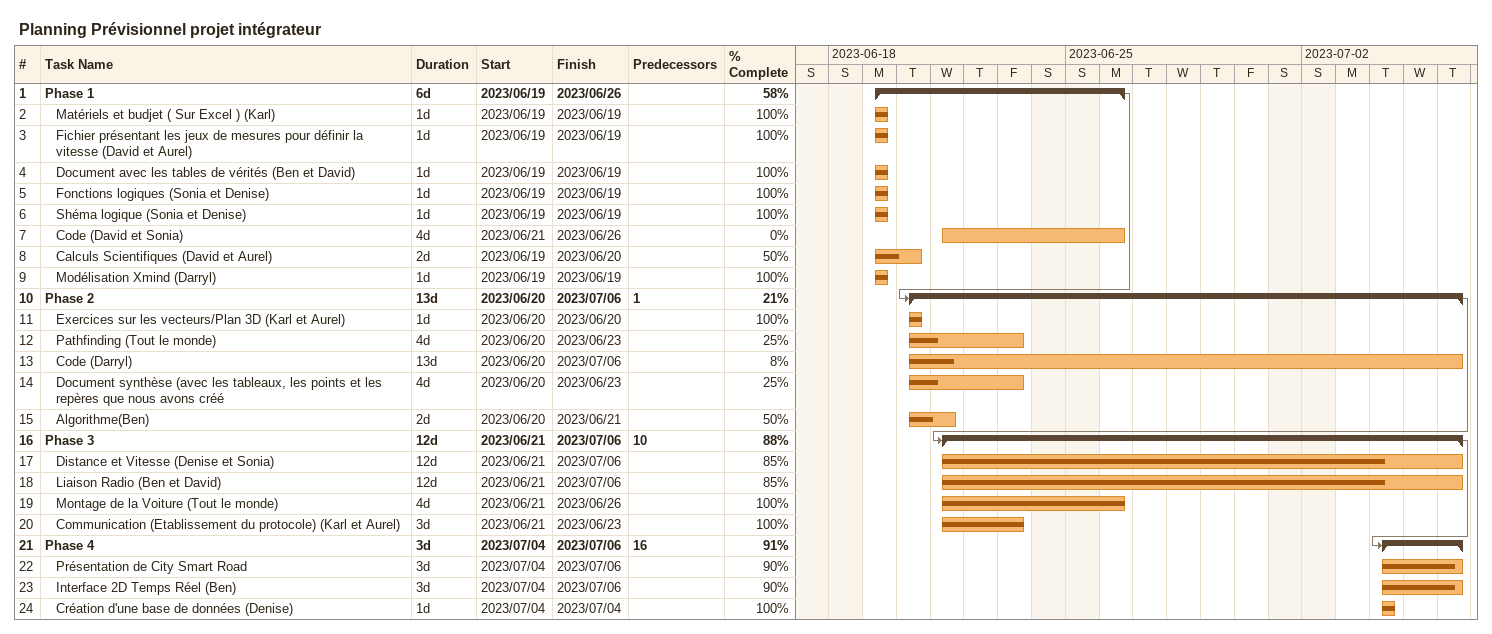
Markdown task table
Planning Prévisionnel projet intégrateur

| ID | Level | Task | Duration | Start | Finish | Predecessors | % complete |
|---|---|---|---|---|---|---|---|
| 1 | 1 | **Phase 1** | 6d | 2023-06-19 | 2023-06-26 |  | 58 |
| 2 | 2 | Matériels et budjet ( Sur Excel ) (Karl) | 1d | 2023-06-19 | 2023-06-19 |  | 100 |
| 3 | 2 | Fichier présentant les jeux de mesures pour définir la vitesse (David et Aurel) | 1d | 2023-06-19 | 2023-06-19 |  | 100 |
| 4 | 2 | Document avec les tables de vérités (Ben et David) | 1d | 2023-06-19 | 2023-06-19 |  | 100 |
| 5 | 2 | Fonctions logiques (Sonia et Denise) | 1d | 2023-06-19 | 2023-06-19 |  | 100 |
| 6 | 2 | Shéma logique (Sonia et Denise) | 1d | 2023-06-19 | 2023-06-19 |  | 100 |
| 7 | 2 | Code (David et Sonia) | 4d | 2023-06-21 | 2023-06-26 |  | 0 |
| 8 | 2 | Calculs Scientifiques (David et Aurel) | 2d | 2023-06-19 | 2023-06-20 |  | 50 |
| 9 | 2 | Modélisation Xmind (Darryl) | 1d | 2023-06-19 | 2023-06-19 |  | 100 |
| 10 | 1 | **Phase 2** | 13d | 2023-06-20 | 2023-07-06 | 1 | 21 |
| 11 | 2 | Exercices sur les vecteurs/Plan 3D (Karl et Aurel) | 1d | 2023-06-20 | 2023-06-20 |  | 100 |
| 12 | 2 | Pathfinding (Tout le monde) | 4d | 2023-06-20 | 2023-06-23 |  | 25 |
| 13 | 2 | Code (Darryl) | 13d | 2023-06-20 | 2023-07-06 |  | 8 |
| 14 | 2 | Document synthèse (avec les tableaux, les points et les repères que nous avons créé | 4d | 2023-06-20 | 2023-06-23 |  | 25 |
| 15 | 2 | Algorithme(Ben) | 2d | 2023-06-20 | 2023-06-21 |  | 50 |
| 16 | 1 | **Phase 3** | 12d | 2023-06-21 | 2023-07-06 | 10 | 88 |
| 17 | 2 | Distance et Vitesse (Denise et Sonia) | 12d | 2023-06-21 | 2023-07-06 |  | 85 |
| 18 | 2 | Liaison Radio (Ben et David) | 12d | 2023-06-21 | 2023-07-06 |  | 85 |
| 19 | 2 | Montage de la Voiture (Tout le monde) | 4d | 2023-06-21 | 2023-06-26 |  | 100 |
| 20 | 2 | Communication (Etablissement du protocole) (Karl et Aurel) | 3d | 2023-06-21 | 2023-06-23 |  | 100 |
| 21 | 1 | **Phase 4** | 3d | 2023-07-04 | 2023-07-06 | 16 | 91 |
| 22 | 2 | Présentation de City Smart Road | 3d | 2023-07-04 | 2023-07-06 |  | 90 |
| 23 | 2 | Interface 2D Temps Réel (Ben) | 3d | 2023-07-04 | 2023-07-06 |  | 90 |
| 24 | 2 | Création d'une base de données (Denise) | 1d | 2023-07-04 | 2023-07-04 |  | 100 |
